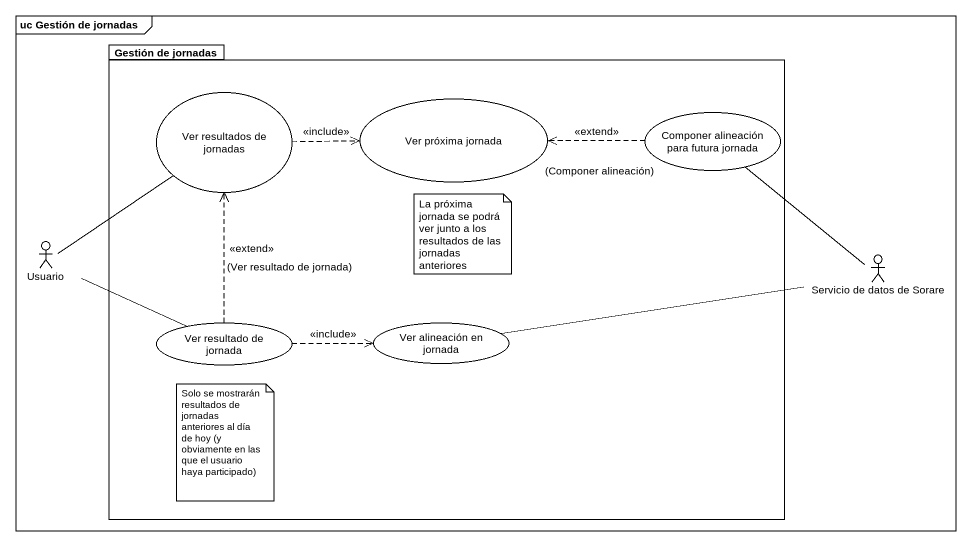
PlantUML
@startuml
mainframe uc Gestión de jornadas
package "Gestión de jornadas" as Gestión_de_jornadas {
  usecase "Ver resultados de jornadas" as Ver_resultados_de_jornadas
  usecase "Ver próxima jornada" as Ver_próxima_jornada
  usecase "Componer alineación para futura jornada" as Componer_alineación_para
  usecase "Ver resultado de jornada" as Ver_resultado_de_jornada
  usecase "Ver alineación en jornada" as Ver_alineación_en_jornada
}
actor Usuario
actor "Servicio de datos de Sorare" as Servicio_de_datos_de_Sorare
Ver_resultados_de_jornadas .right.> Ver_próxima_jornada : <<include>>
Componer_alineación_para .left.> Ver_próxima_jornada : <<extend>>\n(Componer alineación)
Usuario -up- Ver_resultados_de_jornadas
Usuario -right- Ver_resultado_de_jornada
Servicio_de_datos_de_Sorare -up- Componer_alineación_para
Ver_resultado_de_jornada .up.> Ver_resultados_de_jornadas : <<extend>>\n(Ver resultado de jornada)
Ver_resultado_de_jornada .right.> Ver_alineación_en_jornada : <<include>>
Ver_alineación_en_jornada -right- Servicio_de_datos_de_Sorare
note as N1
  La próxima jornada se podrá ver junto a los resultados de las jornadas anteriores
end note
note as N2
  Solo se mostrarán resultados de jornadas anteriores al día de hoy (y obviamente en las que el usuario haya participado)
end note
@enduml
